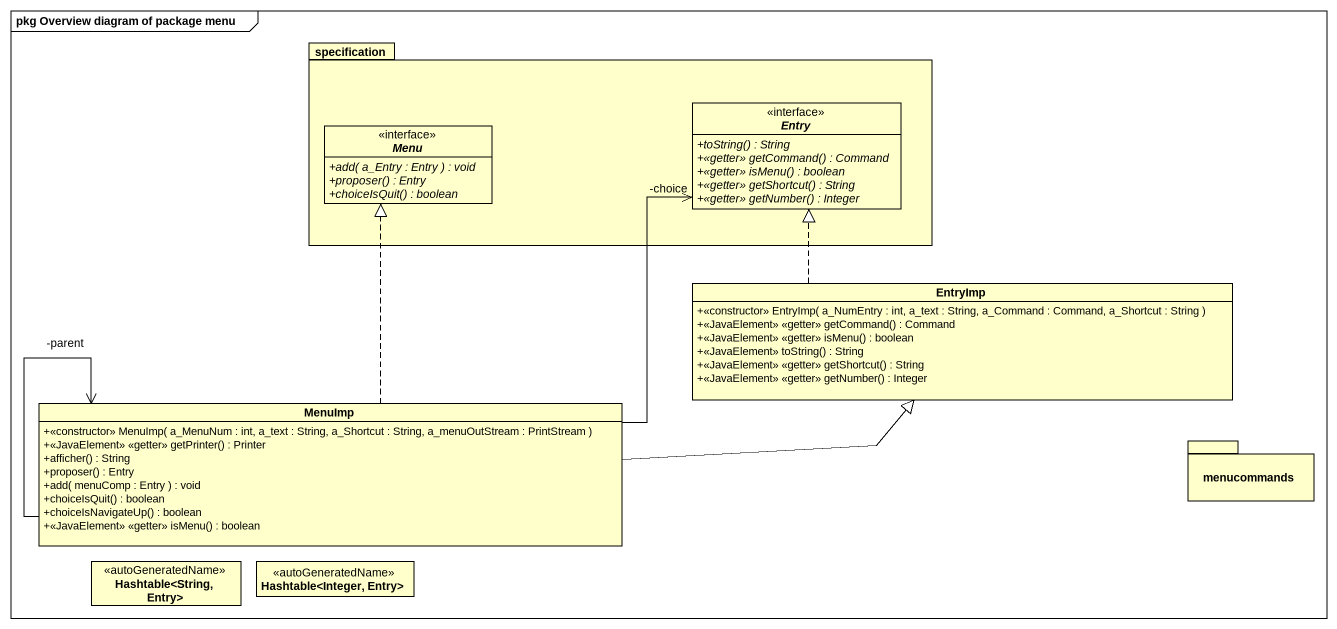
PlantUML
@startuml
mainframe pkg Overview diagram of package menu
hide circle
hide empty members
skinparam classAttributeIconSize 0
package specification #FFFFCC {
  interface Menu {
    {abstract} +add( a_Entry : Entry ) : void
    {abstract} +proposer() : Entry
    {abstract} +choiceIsQuit() : boolean
  }
  interface Entry {
    {abstract} +toString() : String
    {abstract} +<<getter>> getCommand() : Command
    {abstract} +<<getter>> isMenu() : boolean
    {abstract} +<<getter>> getShortcut() : String
    {abstract} +<<getter>> getNumber() : Integer
  }
}
class EntryImp {
  +<<constructor>> EntryImp( a_NumEntry : int, a_text : String, a_Command : Command, a_Shortcut : String )
  +<<JavaElement>> <<getter>> getCommand() : Command
  +<<JavaElement>> <<getter>> isMenu() : boolean
  +<<JavaElement>> toString() : String
  +<<JavaElement>> <<getter>> getShortcut() : String
  +<<JavaElement>> <<getter>> getNumber() : Integer
}
class MenuImp {
  +<<constructor>> MenuImp( a_MenuNum : int, a_text : String, a_Shortcut : String, a_menuOutStream : PrintStream )
  +<<JavaElement>> <<getter>> getPrinter() : Printer
  +afficher() : String
  +proposer() : Entry
  +add( menuComp : Entry ) : void
  +choiceIsQuit() : boolean
  +choiceIsNavigateUp() : boolean
  +<<JavaElement>> <<getter>> isMenu() : boolean
}
package menucommands #FFFFCC {
}
class "Hashtable<String, Entry>" as Hashtable_String_Entry <<autoGeneratedName>>
class "Hashtable<Integer, Entry>" as Hashtable_Integer_Entry <<autoGeneratedName>>
Entry "-choice" <-- MenuImp
EntryImp .up.|> Entry
MenuImp .up.|> Menu
MenuImp -right-|> EntryImp
MenuImp "-parent" <-- MenuImp
@enduml
